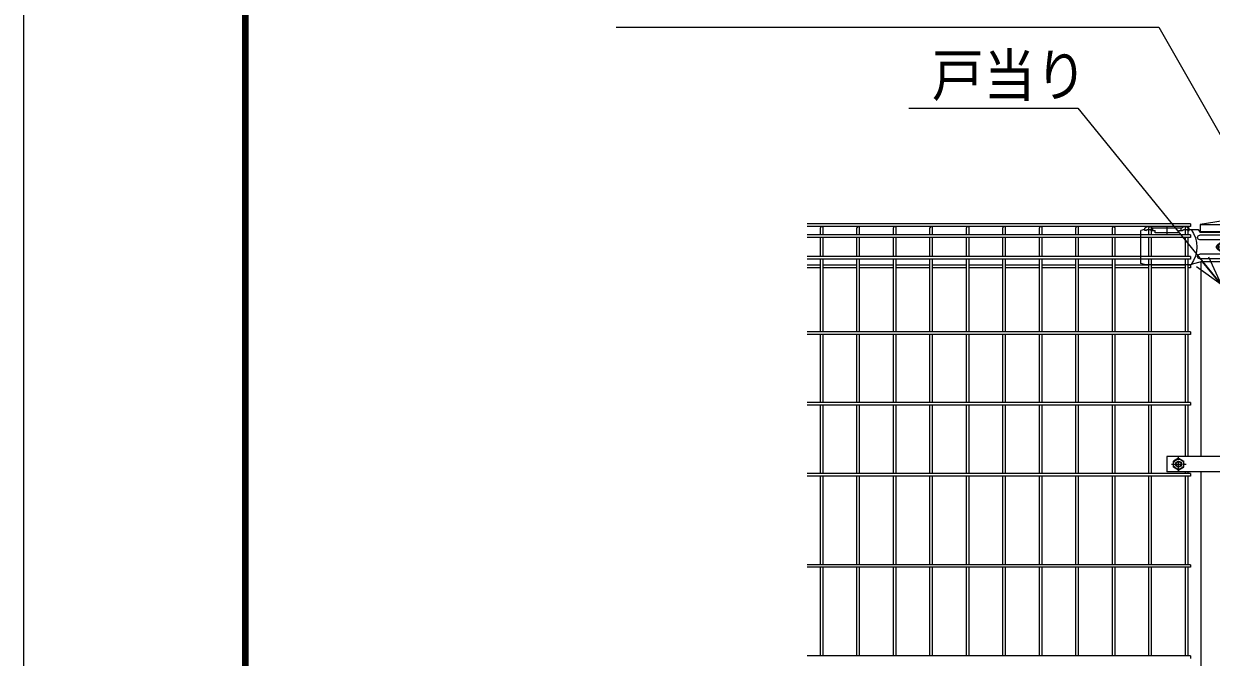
# Model space of a CAD drawing. Units: millimetres, scale not verified. Extents: x -4455 to 4455, y -3150 to 3150.
# Drawn here: x -4455 to -2828, y 366 to 1234 of the extents above; entities that cross this region are included whole.
import ezdxf
from ezdxf.enums import TextEntityAlignment as Align

# ---------------------------------------------------------------- set-up
doc = ezdxf.new("R2010")
doc.units = ezdxf.units.MM
doc.header["$LTSCALE"] = 20
doc.linetypes.add('USER2', pattern=[0.375, 0.25, -0.125])
doc.linetypes.add('USER4', pattern=[1.125, 0.75, -0.125, 0.125, -0.125])
for name, color, linetype, lineweight in [('0-0_外形線', 7, 'Continuous', 25), ('0-1_寸法線', 4, 'Continuous', 25), ('0-2_0', 3, 'USER2', 25), ('0-B_LAYER06', 3, 'Continuous', 25), ('0-C_1', 7, 'Continuous', 25), ('0-D_継手', 3, 'Continuous', 25), ('0-E_2', 7, 'Continuous', 25), ('0-F_NER', 30, 'Continuous', 25)]:
    doc.layers.add(name, color=color, linetype=linetype, lineweight=lineweight)
doc.styles.add('ＭＳ ゴシック', font='')
doc.styles.get('ＭＳ ゴシック').set_extended_font_data('MS Gothic')

# ---------------------------------------------------------------- blocks, each defined once
blk = doc.blocks.new('tu')
at = {"layer": '0-B_LAYER06'}
for p, q in [((141880.7, 81400.2), (141880.7, 81185.2)), ((139974.8, 80540.2), (139974.8, 81140.2)), ((140153.5, 81160.2), (140980.1, 81160.2)), ((140153.5, 81040.2), (140980.1, 81040.2)), ((141270.7, 81320.2), (141028.6, 81320.2)), ((141270.7, 81292.7), (141270.7, 81352.7)), ((141560.7, 81292.7), (141460.7, 81292.7)), ((141490.7, 81352.7), (142270.7, 81352.7)), ((141490.7, 81292.7), (141490.7, 81352.7)), ((141560.7, 81292.7), (141560.7, 81232.7)), ((142300.7, 81292.7), (142200.7, 81292.7)), ((142270.7, 81292.7), (142270.7, 81352.7)), ((142460.7, 81292.7), (142490.7, 81292.7)), ((142490.7, 81292.7), (142490.7, 81352.7)), ((142500.1, 81320.2), (142600.1, 81288.2)), ((140286.1, 80840.2), (140174.6, 80840.2)), ((140200.4, 80930.2), (140218.9, 80930.2)), ((140200.4, 80750.2), (140218.9, 80750.2)), ((140340.1, 81000.2), (140201.6, 80920.2)), ((140340.1, 81000.2), (140201.6, 80920.2)), ((140201.6, 80920.2), (140201.6, 80760.2)), ((140201.6, 80920.2), (140201.6, 80760.2)), ((140201.6, 80760.2), (140340.1, 80680.2)), ((140201.6, 80760.2), (140340.1, 80680.2)), ((140313.1, 80840.2), (140367.1, 80840.2)), ((140340.1, 80894.2), (140340.1, 81005.8)), ((140478.7, 80920.2), (140340.1, 81000.2)), ((140478.7, 80920.2), (140340.1, 81000.2)), ((140340.1, 80813.2), (140340.1, 80867.2)), ((140340.1, 80786.2), (140340.1, 80674.7)), ((140340.1, 80680.2), (140478.7, 80760.2)), ((140340.1, 80680.2), (140478.7, 80760.2)), ((140394.1, 80840.2), (140505.7, 80840.2)), ((140478.7, 80760.2), (140478.7, 80920.2)), ((140478.7, 80760.2), (140478.7, 80920.2)), ((140918.6, 80440.2), (140074.8, 80440.2)), ((140153.5, 80640.2), (140980.1, 80640.2)), ((140153.5, 80520.2), (140980.1, 80520.2)), ((140918.6, 80440.2), (141217.1, 80360.2)), ((142500.1, 80360.2), (142600.1, 80392.2)), ((142500.1, 80360.2), (141217.1, 80360.2))]:
    blk.add_line(p, q, dxfattribs=at)
for points in [[(141300.7, 81292.7), (141270.7, 81292.7), (141270.7, 81352.7)], [(141560.7, 81232.7), (142200.7, 81232.7), (142200.7, 81292.7)]]:
    blk.add_lwpolyline(points, dxfattribs=at)
blk.add_circle((140340.1, 80840.2), 138.6, dxfattribs=at)
blk.add_circle((140340.1, 80840.2), 138.6, dxfattribs=at)
for centre, radius, start, end in [((141380.7, 81250.7), 150, 42.83468, 137.16667), ((142380.7, 81250.7), 150, 42.83331, 137.16532), ((140074.8, 81140.2), 100, 90.00001, 179.99999), ((140153.5, 81100.2), 60, 90, 270), ((140980.1, 81100.2), 60, 270, 90), ((141894.4, 80840.2), 830.1, 144.67551, 215.32453), ((141380.7, 81203.3), 120, 48.1895, 131.81049), ((142380.7, 81203.3), 120, 48.1895, 131.81051), ((140200.4, 80840.2), 90, 90, 270), ((140435.6, 80840.2), 90, 299.99756, 60.00244), ((140074.8, 80540.2), 100, 180.00001, 270), ((140153.5, 80580.2), 60, 90, 270), ((140980.1, 80580.2), 60, 270, 90)]:
    blk.add_arc(centre, radius, start, end, dxfattribs=at)
at = {"layer": '0-D_継手'}
for p in [(140074.8, 81240.2), (141028.6, 81320.2)]:
    blk.add_line(p, (140975.1, 81240.2), dxfattribs=at)
at = {"layer": '0-E_2', "color": 3}
blk.add_line((142600.1, 80392.2), (142600.1, 81288.2), dxfattribs=at)
blk = doc.blocks.new('_Open30')
at = {"layer": '0-2_0', "color": 4, "linetype": 'Continuous'}
blk.add_line((0, 0), (-20, 0), dxfattribs=at)
blk.add_lwpolyline([(-20, 5.36), (0, 0), (-20, -5.36)], dxfattribs=at)

msp = doc.modelspace()

# ---------------------------------------------------------------- linework, layer by layer
at = {"layer": '0-0_外形線'}
for p, q in [((-2843.2, 959.48), (-2843.2, 949.47)), ((-2843.2, 959.47), (-2832.7, 959.47)), ((-2843.2, 959.47), (-2832.7, 959.47)), ((-2779.7, 949.47), (-2843.2, 949.47)), ((-2841.7, 641.48), (-2841.7, 907.72)), ((-2841.7, -488.03), (-2841.7, 620.48))]:
    msp.add_line(p, q, dxfattribs=at)
msp.add_lwpolyline([(-2811.45, 964.15), (-2843.2, 959.47), (-2779.7, 959.48)], dxfattribs=at)
at = {"layer": '0-1_寸法線'}
for points in [[(-3643.14, 1229.72), (-2899.69, 1229.72), (-2654.79, 801.26)], [(-3242.35, 1118.83), (-3010.72, 1118.83), (-2815.63, 878.87)]]:
    msp.add_lwpolyline(points, dxfattribs=at)
at = {"layer": '0-2_0', "linetype": 'Continuous'}
msp.add_lwpolyline([(-4455.1, 3150.06), (4454.9, 3150.06), (4454.9, -3149.94), (-4455.1, -3149.94)], close=True, dxfattribs=at)
at = {"layer": '0-2_0', "color": 7, "linetype": 'Continuous'}
for points in [[(-4155.1, 2962.56), (4154.9, 2962.56), (4154.9, -2962.44), (-4155.1, -2962.44)], [(-4153.22, 2960.68), (4153.03, 2960.68), (4153.03, -2960.57), (-4153.22, -2960.57)], [(-4151.35, 2958.81), (4151.15, 2958.81), (4151.15, -2958.69), (-4151.35, -2958.69)], [(-4149.47, 2956.93), (4149.28, 2956.93), (4149.28, -2956.82), (-4149.47, -2956.82)], [(-4147.6, 2955.06), (4147.4, 2955.06), (4147.4, -2954.94), (-4147.6, -2954.94)]]:
    msp.add_lwpolyline(points, close=True, dxfattribs=at)
at = {"layer": '0-B_LAYER06'}
for p, q in [((-2888.45, 641.48), (-2888.45, 620.48)), ((-2778.9, 641.48), (-2888.45, 641.48)), ((-2872.45, 639.06), (-2879.45, 635.02)), ((-2879.45, 626.93), (-2879.45, 635.02)), ((-2872.45, 639.06), (-2865.45, 635.02)), ((-2865.45, 626.93), (-2865.45, 635.02)), ((-2778.9, 620.48), (-2888.45, 620.48)), ((-2872.45, 622.89), (-2879.45, 626.93)), ((-2872.45, 622.89), (-2865.45, 626.93))]:
    msp.add_line(p, q, dxfattribs=at)
at = {"layer": '0-B_LAYER06', "color": 1, "linetype": 'USER4'}
for p, q in [((-2872.45, 620.73), (-2872.45, 640.95)), ((-2882.36, 630.98), (-2862.03, 630.98))]:
    msp.add_line(p, q, dxfattribs=at)
at = {"layer": '0-B_LAYER06', "color": 1}
for radius in [7, 3.5]:
    msp.add_circle((-2872.45, 630.98), radius, dxfattribs=at)
at = {"layer": '0-B_LAYER06'}
msp.add_circle((-2872.45, 630.98), 4, dxfattribs=at)
at = {"layer": '0-C_1'}
msp.add_line((-2797.96, 949.47), (-2836.07, 949.47), dxfattribs=at)
at = {"layer": '0-F_NER'}
for p, q in [((-2856.45, 960.08), (-3381.45, 960.08)), ((-2856.45, 956.48), (-3381.45, 956.48)), ((-2856.45, 945.18), (-3381.45, 945.18)), ((-3363.25, 945.18), (-3363.25, 954.68)), ((-3359.65, 945.18), (-3359.65, 954.68)), ((-3313.25, 945.18), (-3313.25, 954.68)), ((-3309.65, 945.18), (-3309.65, 954.68)), ((-3263.25, 945.18), (-3263.25, 954.68)), ((-3259.65, 945.18), (-3259.65, 954.68)), ((-3213.25, 945.18), (-3213.25, 954.68)), ((-3209.65, 945.18), (-3209.65, 954.68)), ((-3163.25, 945.18), (-3163.25, 954.68)), ((-3159.65, 945.18), (-3159.65, 954.68)), ((-3113.25, 945.18), (-3113.25, 954.68)), ((-3109.65, 945.18), (-3109.65, 954.68)), ((-3063.25, 945.18), (-3063.25, 954.68)), ((-3059.65, 945.18), (-3059.65, 954.68)), ((-3013.25, 945.18), (-3013.25, 954.68)), ((-3009.65, 945.18), (-3009.65, 954.68)), ((-2963.25, 945.18), (-2963.25, 954.68)), ((-2959.65, 945.18), (-2959.65, 954.68)), ((-2913.25, 945.18), (-2913.25, 954.68)), ((-2909.65, 945.18), (-2909.65, 954.68)), ((-2863.25, 945.18), (-2863.25, 954.68)), ((-2859.65, 945.18), (-2859.65, 954.68)), ((-2856.45, 960.08), (-2856.45, 956.48)), ((-2856.45, 945.18), (-2856.45, 941.58)), ((-2856.45, 941.58), (-3381.45, 941.58)), ((-3363.25, 915.38), (-3363.25, 941.58)), ((-3359.65, 915.38), (-3359.65, 941.58)), ((-3313.25, 915.38), (-3313.25, 941.58)), ((-3309.65, 915.38), (-3309.65, 941.58)), ((-3263.25, 915.38), (-3263.25, 941.58)), ((-3259.65, 915.38), (-3259.65, 941.58)), ((-3213.25, 915.38), (-3213.25, 941.58)), ((-3209.65, 915.38), (-3209.65, 941.58)), ((-3163.25, 915.38), (-3163.25, 941.58)), ((-3159.65, 915.38), (-3159.65, 941.58)), ((-3113.25, 915.38), (-3113.25, 941.58)), ((-3109.65, 915.38), (-3109.65, 941.58)), ((-3063.25, 915.38), (-3063.25, 941.58)), ((-3059.65, 915.38), (-3059.65, 941.58)), ((-3013.25, 915.38), (-3013.25, 941.58)), ((-3009.65, 915.38), (-3009.65, 941.58)), ((-2963.25, 915.38), (-2963.25, 941.58)), ((-2959.65, 915.38), (-2959.65, 941.58)), ((-2913.25, 915.38), (-2913.25, 941.58)), ((-2909.65, 915.38), (-2909.65, 941.58)), ((-2863.25, 915.38), (-2863.25, 941.58)), ((-2859.65, 915.38), (-2859.65, 941.58)), ((-2856.45, 915.38), (-3381.45, 915.38)), ((-2856.45, 911.78), (-3381.45, 911.78)), ((-3363.25, 812.28), (-3363.25, 911.78)), ((-3359.65, 812.28), (-3359.65, 911.78)), ((-3313.25, 812.28), (-3313.25, 911.78)), ((-3309.65, 812.28), (-3309.65, 911.78)), ((-3263.25, 812.28), (-3263.25, 911.78)), ((-3259.65, 812.28), (-3259.65, 911.78)), ((-3213.25, 812.28), (-3213.25, 911.78)), ((-3209.65, 812.28), (-3209.65, 911.78)), ((-3163.25, 812.28), (-3163.25, 911.78)), ((-3159.65, 812.28), (-3159.65, 911.78)), ((-3113.25, 812.28), (-3113.25, 911.78)), ((-3109.65, 812.28), (-3109.65, 911.78)), ((-3063.25, 812.28), (-3063.25, 911.78)), ((-3059.65, 812.28), (-3059.65, 911.78)), ((-3013.25, 812.28), (-3013.25, 911.78)), ((-3009.65, 812.28), (-3009.65, 911.78)), ((-2963.25, 812.28), (-2963.25, 911.78)), ((-2959.65, 812.28), (-2959.65, 911.78)), ((-2913.25, 812.28), (-2913.25, 911.78)), ((-2909.65, 812.28), (-2909.65, 911.78)), ((-2863.25, 812.28), (-2863.25, 911.78)), ((-2859.65, 812.28), (-2859.65, 911.78)), ((-2856.45, 915.38), (-2856.45, 911.78)), ((-3363.25, 903.52), (-3381.45, 903.52)), ((-3363.25, 899.92), (-3381.45, 899.92)), ((-3313.25, 903.52), (-3359.65, 903.52)), ((-3313.25, 899.92), (-3359.65, 899.92)), ((-3263.25, 903.52), (-3309.65, 903.52)), ((-3263.25, 899.92), (-3309.65, 899.92)), ((-3213.25, 903.52), (-3259.65, 903.52)), ((-3213.25, 899.92), (-3259.65, 899.92)), ((-3163.25, 903.52), (-3209.65, 903.52)), ((-3163.25, 899.92), (-3209.65, 899.92)), ((-3113.25, 903.52), (-3159.65, 903.52)), ((-3113.25, 899.92), (-3159.65, 899.92)), ((-3063.25, 903.52), (-3109.65, 903.52)), ((-3063.25, 899.92), (-3109.65, 899.92)), ((-3013.25, 903.52), (-3059.65, 903.52)), ((-3013.25, 899.92), (-3059.65, 899.92)), ((-2963.25, 903.52), (-3009.65, 903.52)), ((-2963.25, 899.92), (-3009.65, 899.92)), ((-2913.25, 903.52), (-2959.65, 903.52)), ((-2913.25, 899.92), (-2959.65, 899.92)), ((-2863.25, 903.52), (-2909.65, 903.52)), ((-2863.25, 899.92), (-2909.65, 899.92)), ((-2856.45, 903.52), (-2859.65, 903.52)), ((-2856.45, 899.92), (-2859.65, 899.92)), ((-2856.45, 903.52), (-2856.45, 899.92)), ((-2856.45, 812.28), (-3381.45, 812.28)), ((-2856.45, 808.68), (-3381.45, 808.68)), ((-3363.25, 715.28), (-3363.25, 808.68)), ((-3359.65, 715.28), (-3359.65, 808.68)), ((-3313.25, 715.28), (-3313.25, 808.68)), ((-3309.65, 715.28), (-3309.65, 808.68)), ((-3263.25, 715.28), (-3263.25, 808.68)), ((-3259.65, 715.28), (-3259.65, 808.68)), ((-3213.25, 715.28), (-3213.25, 808.68)), ((-3209.65, 715.28), (-3209.65, 808.68)), ((-3163.25, 715.28), (-3163.25, 808.68)), ((-3159.65, 715.28), (-3159.65, 808.68)), ((-3113.25, 715.28), (-3113.25, 808.68)), ((-3109.65, 715.28), (-3109.65, 808.68)), ((-3063.25, 715.28), (-3063.25, 808.68)), ((-3059.65, 715.28), (-3059.65, 808.68)), ((-3013.25, 715.28), (-3013.25, 808.68)), ((-3009.65, 715.28), (-3009.65, 808.68)), ((-2963.25, 715.28), (-2963.25, 808.68)), ((-2959.65, 715.28), (-2959.65, 808.68)), ((-2913.25, 715.28), (-2913.25, 808.68)), ((-2909.65, 715.28), (-2909.65, 808.68)), ((-2863.25, 715.28), (-2863.25, 808.68)), ((-2859.65, 715.28), (-2859.65, 808.68)), ((-2856.45, 812.28), (-2856.45, 808.68)), ((-2856.45, 715.28), (-3381.45, 715.28)), ((-2856.45, 711.68), (-3381.45, 711.68)), ((-3363.25, 618.28), (-3363.25, 711.68)), ((-3359.65, 618.28), (-3359.65, 711.68)), ((-3313.25, 618.28), (-3313.25, 711.68)), ((-3309.65, 618.28), (-3309.65, 711.68)), ((-3263.25, 618.28), (-3263.25, 711.68)), ((-3259.65, 618.28), (-3259.65, 711.68)), ((-3213.25, 618.28), (-3213.25, 711.68)), ((-3209.65, 618.28), (-3209.65, 711.68)), ((-3163.25, 618.28), (-3163.25, 711.68)), ((-3159.65, 618.28), (-3159.65, 711.68)), ((-3113.25, 618.28), (-3113.25, 711.68)), ((-3109.65, 618.28), (-3109.65, 711.68)), ((-3063.25, 618.28), (-3063.25, 711.68)), ((-3059.65, 618.28), (-3059.65, 711.68)), ((-3013.25, 618.28), (-3013.25, 711.68)), ((-3009.65, 618.28), (-3009.65, 711.68)), ((-2963.25, 618.28), (-2963.25, 711.68)), ((-2959.65, 618.28), (-2959.65, 711.68)), ((-2913.25, 618.28), (-2913.25, 711.68)), ((-2909.65, 618.28), (-2909.65, 711.68)), ((-2863.25, 641.48), (-2863.25, 711.68)), ((-2859.65, 641.48), (-2859.65, 711.68)), ((-2856.45, 715.28), (-2856.45, 711.68)), ((-2863.25, 618.28), (-2863.25, 620.48)), ((-2859.65, 618.28), (-2859.65, 620.48)), ((-2856.45, 618.28), (-3381.45, 618.28)), ((-2856.45, 614.68), (-3381.45, 614.68)), ((-3363.25, 493.28), (-3363.25, 614.68)), ((-3359.65, 493.28), (-3359.65, 614.68)), ((-3313.25, 493.28), (-3313.25, 614.68)), ((-3309.65, 493.28), (-3309.65, 614.68)), ((-3263.25, 493.28), (-3263.25, 614.68)), ((-3259.65, 493.28), (-3259.65, 614.68)), ((-3213.25, 493.28), (-3213.25, 614.68)), ((-3209.65, 493.28), (-3209.65, 614.68)), ((-3163.25, 493.28), (-3163.25, 614.68)), ((-3159.65, 493.28), (-3159.65, 614.68)), ((-3113.25, 493.28), (-3113.25, 614.68)), ((-3109.65, 493.28), (-3109.65, 614.68)), ((-3063.25, 493.28), (-3063.25, 614.68)), ((-3059.65, 493.28), (-3059.65, 614.68)), ((-3013.25, 493.28), (-3013.25, 614.68)), ((-3009.65, 493.28), (-3009.65, 614.68)), ((-2963.25, 493.28), (-2963.25, 614.68)), ((-2959.65, 493.28), (-2959.65, 614.68)), ((-2913.25, 493.28), (-2913.25, 614.68)), ((-2909.65, 493.28), (-2909.65, 614.68)), ((-2863.25, 493.28), (-2863.25, 614.68)), ((-2859.65, 493.28), (-2859.65, 614.68)), ((-2856.45, 618.28), (-2856.45, 614.68)), ((-2856.45, 493.28), (-3381.45, 493.28)), ((-2856.45, 489.68), (-3381.45, 489.68)), ((-3363.25, 368.28), (-3363.25, 489.68)), ((-3359.65, 368.28), (-3359.65, 489.68)), ((-3313.25, 368.28), (-3313.25, 489.68)), ((-3309.65, 368.28), (-3309.65, 489.68)), ((-3263.25, 368.28), (-3263.25, 489.68)), ((-3259.65, 368.28), (-3259.65, 489.68)), ((-3213.25, 368.28), (-3213.25, 489.68)), ((-3209.65, 368.28), (-3209.65, 489.68)), ((-3163.25, 368.28), (-3163.25, 489.68)), ((-3159.65, 368.28), (-3159.65, 489.68)), ((-3113.25, 368.28), (-3113.25, 489.68)), ((-3109.65, 368.28), (-3109.65, 489.68)), ((-3063.25, 368.28), (-3063.25, 489.68)), ((-3059.65, 368.28), (-3059.65, 489.68)), ((-3013.25, 368.28), (-3013.25, 489.68)), ((-3009.65, 368.28), (-3009.65, 489.68)), ((-2963.25, 368.28), (-2963.25, 489.68)), ((-2959.65, 368.28), (-2959.65, 489.68)), ((-2913.25, 368.28), (-2913.25, 489.68)), ((-2909.65, 368.28), (-2909.65, 489.68)), ((-2863.25, 368.28), (-2863.25, 489.68)), ((-2859.65, 368.28), (-2859.65, 489.68)), ((-2856.45, 493.28), (-2856.45, 489.68)), ((-2856.45, 368.28), (-3381.45, 368.28)), ((-2856.45, 368.28), (-2856.45, 364.68))]:
    msp.add_line(p, q, dxfattribs=at)
for centre in [(-3361.45, 954.68), (-3311.45, 954.68), (-3261.45, 954.68), (-3211.45, 954.68), (-3161.45, 954.68), (-3111.45, 954.68), (-3061.45, 954.68), (-3011.45, 954.68), (-2961.45, 954.68), (-2911.45, 954.68), (-2861.45, 954.68)]:
    msp.add_arc(centre, 1.8, 0, 180, dxfattribs=at)

# ---------------------------------------------------------------- block references
at = {"layer": '0-1_寸法線', "xscale": 2, "yscale": 2, "rotation": 309.397}
msp.add_blockref('_Open30', (-2814.36, 877.32), dxfattribs=at)
at = {"layer": '0-D_継手', "xscale": -0.05, "yscale": 0.05}
msp.add_blockref('tu', (4205.56, -3113.54), dxfattribs=at)

# ---------------------------------------------------------------- texts
at = {"layer": '0-1_寸法線', "color": 2, "style": 'ＭＳ ゴシック', "width": 0.9}
msp.add_text('戸当り', height=57.77, dxfattribs=at).set_placement((-3210.72, 1117.73), align=Align.BOTTOM_LEFT)

doc.saveas('drawing.dxf')
